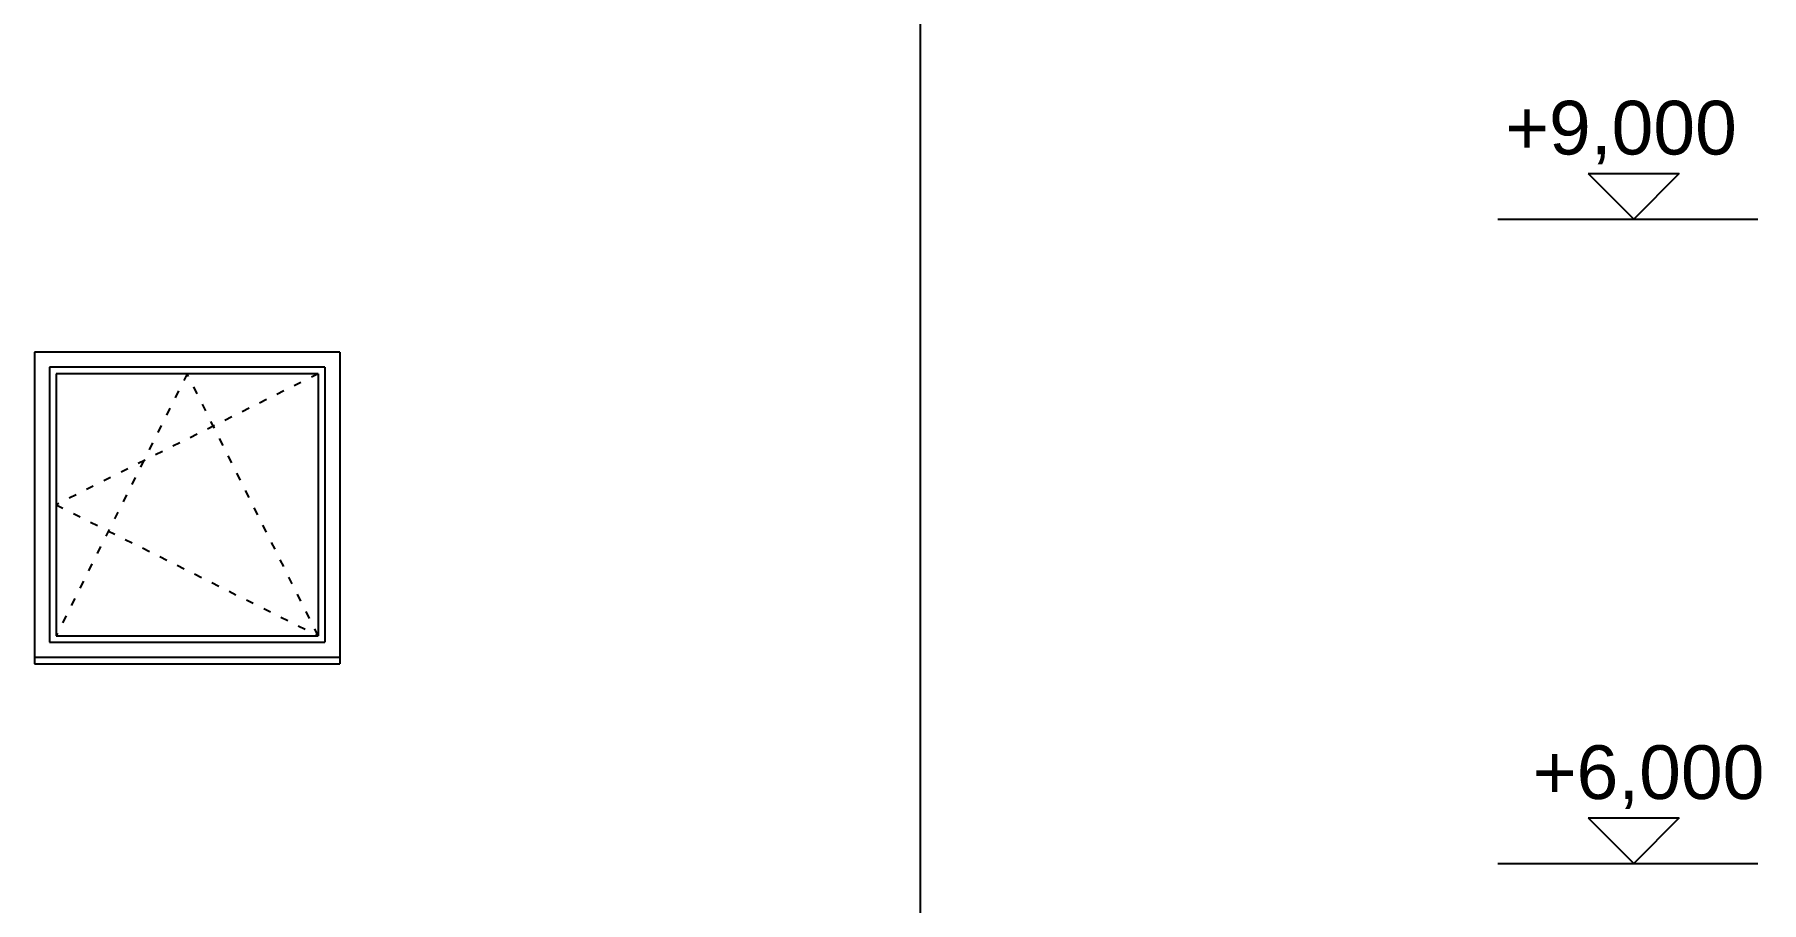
# Model space of a CAD drawing. Extents: x 3792242 to 5145247, y -1546315 to -1031918.
# Drawn here: x 4214484 to 4222518, y -1522825 to -1518785 of the extents above; entities that cross this region are included whole.
import ezdxf

# ---------------------------------------------------------------- set-up
doc = ezdxf.new("R2010")
doc.units = 0
doc.header["$MEASUREMENT"] = 0
doc.linetypes.add('ACAD_ISO03W100', pattern=[30, 12, -18])
for name, color, linetype in [('MÚRY', 1, 'CONTINUOUS'), ('OKNÁ', 143, 'CONTINUOUS'), ('TENKÁ', 7, 'CONTINUOUS')]:
    doc.layers.add(name, color=color, linetype=linetype)
doc.styles.add('Style-Arial', font='arial.ttf')

msp = doc.modelspace()

# ---------------------------------------------------------------- linework, layer by layer
at = {"layer": 'OKNÁ'}
for p, q in [((4215804.314, -1520363.77), (4214584.314, -1520363.77)), ((4214584.314, -1520363.77), (4214584.314, -1521583.77)), ((4215804.314, -1520363.77), (4215804.314, -1521583.77)), ((4214584.314, -1521583.77), (4215804.314, -1521583.77))]:
    msp.add_line(p, q, dxfattribs=at)
at = {"layer": 'OKNÁ', "linetype": 'ACAD_ISO03W100', "ltscale": 3}
for p, q in [((4215804.314, -1520363.77), (4214584.314, -1520973.77)), ((4215194.314, -1520363.77), (4214584.314, -1521583.77)), ((4215804.314, -1521583.77), (4215194.314, -1520363.77)), ((4214584.314, -1520973.77), (4215804.314, -1521583.77))]:
    msp.add_line(p, q, dxfattribs=at)
at = {"layer": 'TENKÁ'}
for p, q in [((4218604.314, -1518693.77), (4218604.314, -1531611.501)), ((4214484.314, -1520263.77), (4214484.314, -1521713.77)), ((4215904.314, -1520263.77), (4214484.314, -1520263.77)), ((4215904.314, -1520263.77), (4215904.314, -1521713.77)), ((4215834.314, -1520333.77), (4214554.314, -1520333.77)), ((4214554.314, -1520333.77), (4214554.314, -1521613.77)), ((4215834.314, -1520333.77), (4215834.314, -1521613.77)), ((4214554.314, -1521613.77), (4215834.314, -1521613.77)), ((4214484.314, -1521683.77), (4215904.314, -1521683.77)), ((4214484.314, -1521713.77), (4215904.314, -1521713.77))]:
    msp.add_line(p, q, dxfattribs=at)
at = {"layer": 'TENKÁ', "color": 8}
for p, q in [((4221711.658, -1519431.566), (4222136.066, -1519431.566)), ((4221711.658, -1519431.566), (4221923.862, -1519643.77)), ((4222136.066, -1519431.566), (4221923.862, -1519643.77)), ((4221292.439, -1519643.77), (4222501.122, -1519643.77)), ((4221711.658, -1522431.566), (4222136.066, -1522431.566)), ((4221711.658, -1522431.566), (4221923.862, -1522643.77)), ((4222136.066, -1522431.566), (4221923.862, -1522643.77)), ((4221292.439, -1522643.77), (4222501.122, -1522643.77))]:
    msp.add_line(p, q, dxfattribs=at)

# ---------------------------------------------------------------- texts
at = {"layer": 'MÚRY', "color": 0, "ltscale": 0.25, "style": 'Style-Arial'}
for s, p in [('+9,000', (4221325.914, -1519343.475)), ('+6,000', (4221454.042, -1522343.475))]:
    msp.add_text(s, height=250, dxfattribs=at).set_placement(p)

doc.saveas('drawing.dxf')
